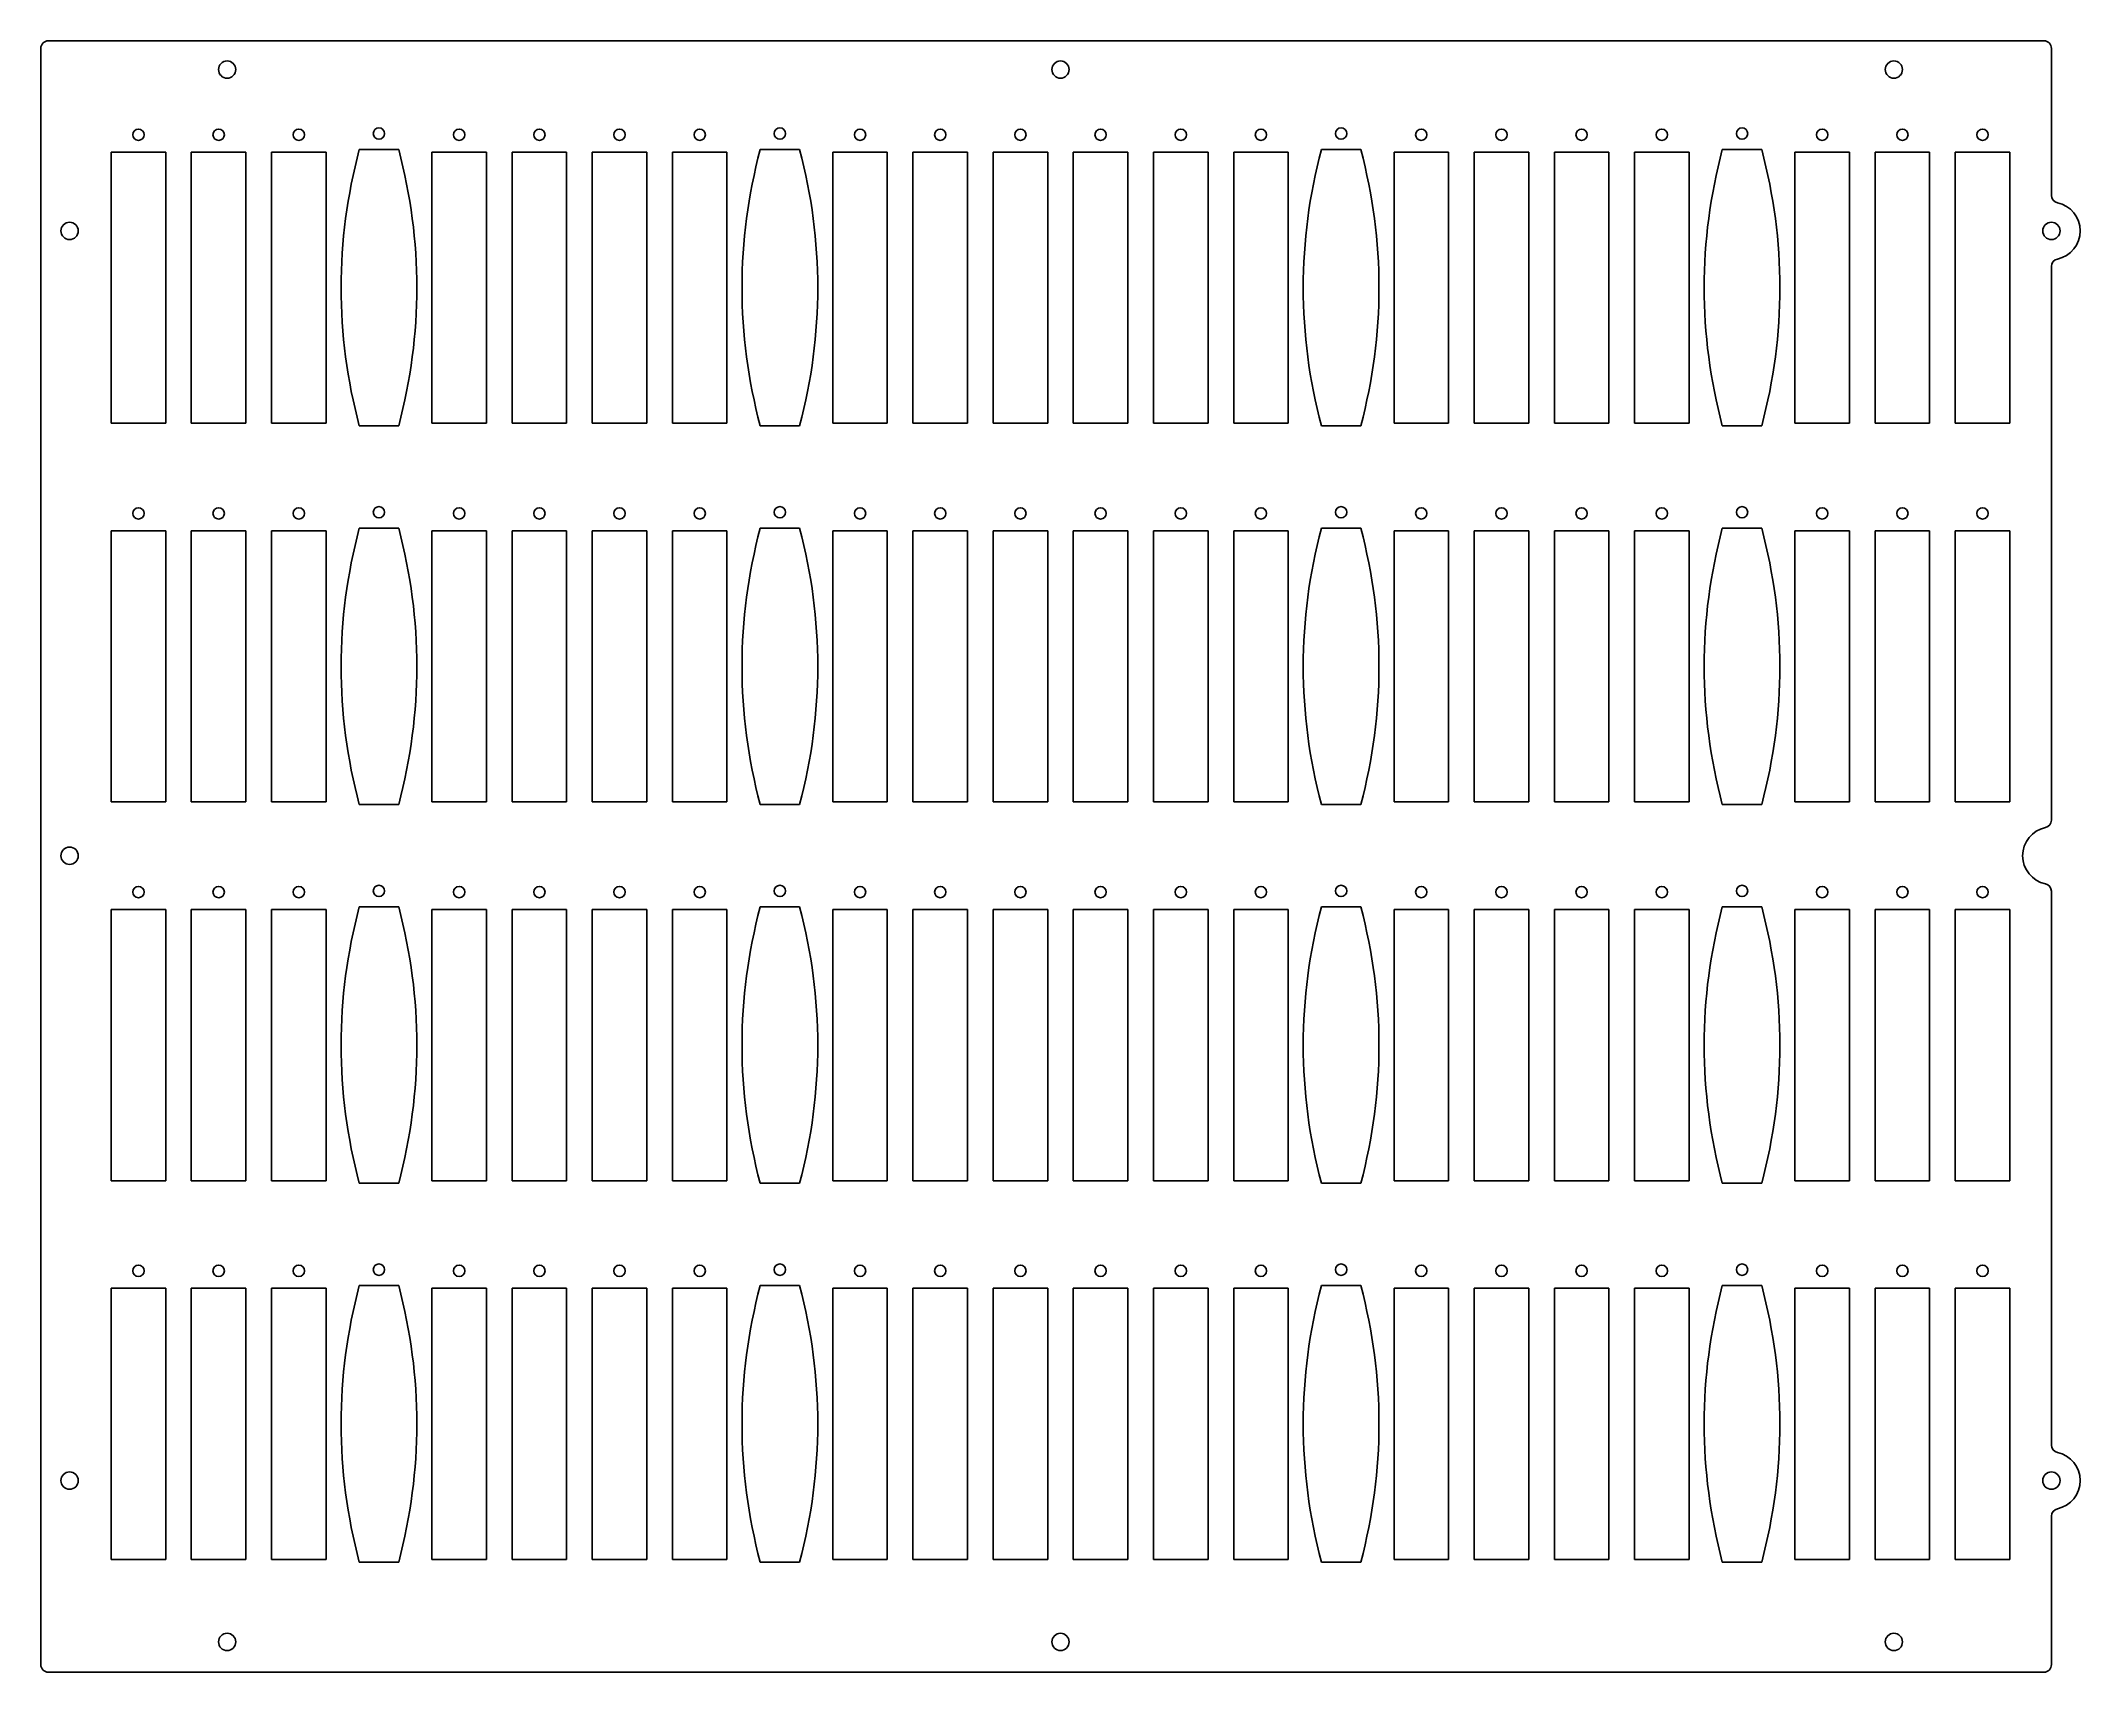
# Model space of a CAD drawing. Header units: inches. Extents: x -13.3 to 13.6, y -10.8 to 10.8.
import ezdxf

# ---------------------------------------------------------------- set-up
doc = ezdxf.new("R2010")
doc.units = ezdxf.units.IN
doc.header["$MEASUREMENT"] = 0

msp = doc.modelspace()

# ---------------------------------------------------------------- linework, layer by layer
at = {"color": 7, "linetype": 'Continuous', "lineweight": 25}
for p, q in [((13.17, 10.77), (-13.17, 10.77)), ((-13.27, 10.67), (-13.27, -10.67)), ((13.27, 8.729), (13.27, 10.67)), ((-11.621, 9.3), (-12.341, 9.3)), ((-12.341, 9.3), (-12.341, 5.72)), ((-11.621, 5.72), (-11.621, 9.3)), ((-10.562, 9.3), (-11.283, 9.3)), ((-11.283, 9.3), (-11.283, 5.72)), ((-10.562, 5.72), (-10.562, 9.3)), ((-9.504, 9.3), (-10.224, 9.3)), ((-10.224, 9.3), (-10.224, 5.72)), ((-9.504, 5.72), (-9.504, 9.3)), ((-8.546, 9.335), (-9.066, 9.335)), ((-7.388, 9.3), (-8.107, 9.3)), ((-8.107, 9.3), (-8.107, 5.72)), ((-7.388, 5.72), (-7.388, 9.3)), ((-6.329, 9.3), (-7.049, 9.3)), ((-7.049, 9.3), (-7.049, 5.72)), ((-6.329, 5.72), (-6.329, 9.3)), ((-5.271, 9.3), (-5.991, 9.3)), ((-5.991, 9.3), (-5.991, 5.72)), ((-5.271, 5.72), (-5.271, 9.3)), ((-4.213, 9.3), (-4.933, 9.3)), ((-4.933, 9.3), (-4.933, 5.72)), ((-4.213, 5.72), (-4.213, 9.3)), ((-3.254, 9.335), (-3.774, 9.335)), ((-2.096, 9.3), (-2.816, 9.3)), ((-2.816, 9.3), (-2.816, 5.72)), ((-2.096, 5.72), (-2.096, 9.3)), ((-1.038, 9.3), (-1.758, 9.3)), ((-1.758, 9.3), (-1.758, 5.72)), ((-1.038, 5.72), (-1.038, 9.3)), ((0.021, 9.3), (-0.699, 9.3)), ((-0.699, 9.3), (-0.699, 5.72)), ((0.021, 5.72), (0.021, 9.3)), ((1.079, 9.3), (0.359, 9.3)), ((0.359, 9.3), (0.359, 5.72)), ((1.079, 5.72), (1.079, 9.3)), ((2.138, 9.3), (1.417, 9.3)), ((1.417, 9.3), (1.417, 5.72)), ((2.138, 5.72), (2.138, 9.3)), ((3.196, 9.3), (2.476, 9.3)), ((2.476, 9.3), (2.476, 5.72)), ((3.196, 5.72), (3.196, 9.3)), ((4.154, 9.335), (3.634, 9.335)), ((5.312, 9.3), (4.593, 9.3)), ((4.593, 9.3), (4.593, 5.72)), ((5.312, 5.72), (5.312, 9.3)), ((6.371, 9.3), (5.651, 9.3)), ((5.651, 9.3), (5.651, 5.72)), ((6.371, 5.72), (6.371, 9.3)), ((7.429, 9.3), (6.709, 9.3)), ((6.709, 9.3), (6.709, 5.72)), ((7.429, 5.72), (7.429, 9.3)), ((8.488, 9.3), (7.768, 9.3)), ((7.768, 9.3), (7.768, 5.72)), ((8.488, 5.72), (8.488, 9.3)), ((9.446, 9.335), (8.926, 9.335)), ((10.604, 9.3), (9.884, 9.3)), ((9.884, 9.3), (9.884, 5.72)), ((10.604, 5.72), (10.604, 9.3)), ((11.662, 9.3), (10.943, 9.3)), ((10.943, 9.3), (10.943, 5.72)), ((11.662, 5.72), (11.662, 9.3)), ((12.721, 9.3), (12.001, 9.3)), ((12.001, 9.3), (12.001, 5.72)), ((12.721, 5.72), (12.721, 9.3)), ((13.27, 0.479), (13.27, 7.791)), ((-12.341, 5.72), (-11.621, 5.72)), ((-11.283, 5.72), (-10.562, 5.72)), ((-10.224, 5.72), (-9.504, 5.72)), ((-9.066, 5.685), (-8.546, 5.685)), ((-8.107, 5.72), (-7.388, 5.72)), ((-7.049, 5.72), (-6.329, 5.72)), ((-5.991, 5.72), (-5.271, 5.72)), ((-4.933, 5.72), (-4.213, 5.72)), ((-3.774, 5.685), (-3.254, 5.685)), ((-2.816, 5.72), (-2.096, 5.72)), ((-1.758, 5.72), (-1.038, 5.72)), ((-0.699, 5.72), (0.021, 5.72)), ((0.359, 5.72), (1.079, 5.72)), ((1.417, 5.72), (2.138, 5.72)), ((2.476, 5.72), (3.196, 5.72)), ((3.634, 5.685), (4.154, 5.685)), ((4.593, 5.72), (5.312, 5.72)), ((5.651, 5.72), (6.371, 5.72)), ((6.709, 5.72), (7.429, 5.72)), ((7.768, 5.72), (8.488, 5.72)), ((8.926, 5.685), (9.446, 5.685)), ((9.884, 5.72), (10.604, 5.72)), ((10.943, 5.72), (11.662, 5.72)), ((12.001, 5.72), (12.721, 5.72)), ((-8.546, 4.335), (-9.066, 4.335)), ((-3.254, 4.335), (-3.774, 4.335)), ((4.154, 4.335), (3.634, 4.335)), ((9.446, 4.335), (8.926, 4.335)), ((-11.621, 4.3), (-12.341, 4.3)), ((-12.341, 4.3), (-12.341, 0.72)), ((-11.621, 0.72), (-11.621, 4.3)), ((-10.562, 4.3), (-11.283, 4.3)), ((-11.283, 4.3), (-11.283, 0.72)), ((-10.562, 0.72), (-10.562, 4.3)), ((-9.504, 4.3), (-10.224, 4.3)), ((-10.224, 4.3), (-10.224, 0.72)), ((-9.504, 0.72), (-9.504, 4.3)), ((-7.388, 4.3), (-8.107, 4.3)), ((-8.107, 4.3), (-8.107, 0.72)), ((-7.388, 0.72), (-7.388, 4.3)), ((-6.329, 4.3), (-7.049, 4.3)), ((-7.049, 4.3), (-7.049, 0.72)), ((-6.329, 0.72), (-6.329, 4.3)), ((-5.271, 4.3), (-5.991, 4.3)), ((-5.991, 4.3), (-5.991, 0.72)), ((-5.271, 0.72), (-5.271, 4.3)), ((-4.213, 4.3), (-4.933, 4.3)), ((-4.933, 4.3), (-4.933, 0.72)), ((-4.213, 0.72), (-4.213, 4.3)), ((-2.096, 4.3), (-2.816, 4.3)), ((-2.816, 4.3), (-2.816, 0.72)), ((-2.096, 0.72), (-2.096, 4.3)), ((-1.038, 4.3), (-1.758, 4.3)), ((-1.758, 4.3), (-1.758, 0.72)), ((-1.038, 0.72), (-1.038, 4.3)), ((0.021, 4.3), (-0.699, 4.3)), ((-0.699, 4.3), (-0.699, 0.72)), ((0.021, 0.72), (0.021, 4.3)), ((1.079, 4.3), (0.359, 4.3)), ((0.359, 4.3), (0.359, 0.72)), ((1.079, 0.72), (1.079, 4.3)), ((2.138, 4.3), (1.417, 4.3)), ((1.417, 4.3), (1.417, 0.72)), ((2.138, 0.72), (2.138, 4.3)), ((3.196, 4.3), (2.476, 4.3)), ((2.476, 4.3), (2.476, 0.72)), ((3.196, 0.72), (3.196, 4.3)), ((5.312, 4.3), (4.593, 4.3)), ((4.593, 4.3), (4.593, 0.72)), ((5.312, 0.72), (5.312, 4.3)), ((6.371, 4.3), (5.651, 4.3)), ((5.651, 4.3), (5.651, 0.72)), ((6.371, 0.72), (6.371, 4.3)), ((7.429, 4.3), (6.709, 4.3)), ((6.709, 4.3), (6.709, 0.72)), ((7.429, 0.72), (7.429, 4.3)), ((8.488, 4.3), (7.768, 4.3)), ((7.768, 4.3), (7.768, 0.72)), ((8.488, 0.72), (8.488, 4.3)), ((10.604, 4.3), (9.884, 4.3)), ((9.884, 4.3), (9.884, 0.72)), ((10.604, 0.72), (10.604, 4.3)), ((11.662, 4.3), (10.943, 4.3)), ((10.943, 4.3), (10.943, 0.72)), ((11.662, 0.72), (11.662, 4.3)), ((12.721, 4.3), (12.001, 4.3)), ((12.001, 4.3), (12.001, 0.72)), ((12.721, 0.72), (12.721, 4.3)), ((-12.341, 0.72), (-11.621, 0.72)), ((-11.283, 0.72), (-10.562, 0.72)), ((-10.224, 0.72), (-9.504, 0.72)), ((-9.066, 0.685), (-8.546, 0.685)), ((-8.107, 0.72), (-7.388, 0.72)), ((-7.049, 0.72), (-6.329, 0.72)), ((-5.991, 0.72), (-5.271, 0.72)), ((-4.933, 0.72), (-4.213, 0.72)), ((-3.774, 0.685), (-3.254, 0.685)), ((-2.816, 0.72), (-2.096, 0.72)), ((-1.758, 0.72), (-1.038, 0.72)), ((-0.699, 0.72), (0.021, 0.72)), ((0.359, 0.72), (1.079, 0.72)), ((1.417, 0.72), (2.138, 0.72)), ((2.476, 0.72), (3.196, 0.72)), ((3.634, 0.685), (4.154, 0.685)), ((4.593, 0.72), (5.312, 0.72)), ((5.651, 0.72), (6.371, 0.72)), ((6.709, 0.72), (7.429, 0.72)), ((7.768, 0.72), (8.488, 0.72)), ((8.926, 0.685), (9.446, 0.685)), ((9.884, 0.72), (10.604, 0.72)), ((10.943, 0.72), (11.662, 0.72)), ((12.001, 0.72), (12.721, 0.72)), ((13.27, -7.771), (13.27, -0.459)), ((-11.621, -0.7), (-12.341, -0.7)), ((-12.341, -0.7), (-12.341, -4.28)), ((-11.621, -4.28), (-11.621, -0.7)), ((-10.562, -0.7), (-11.283, -0.7)), ((-11.283, -0.7), (-11.283, -4.28)), ((-10.562, -4.28), (-10.562, -0.7)), ((-9.504, -0.7), (-10.224, -0.7)), ((-10.224, -0.7), (-10.224, -4.28)), ((-9.504, -4.28), (-9.504, -0.7)), ((-8.546, -0.665), (-9.066, -0.665)), ((-7.388, -0.7), (-8.107, -0.7)), ((-8.107, -0.7), (-8.107, -4.28)), ((-7.388, -4.28), (-7.388, -0.7)), ((-6.329, -0.7), (-7.049, -0.7)), ((-7.049, -0.7), (-7.049, -4.28)), ((-6.329, -4.28), (-6.329, -0.7)), ((-5.271, -0.7), (-5.991, -0.7)), ((-5.991, -0.7), (-5.991, -4.28)), ((-5.271, -4.28), (-5.271, -0.7)), ((-4.213, -0.7), (-4.933, -0.7)), ((-4.933, -0.7), (-4.933, -4.28)), ((-4.213, -4.28), (-4.213, -0.7)), ((-3.254, -0.665), (-3.774, -0.665)), ((-2.096, -0.7), (-2.816, -0.7)), ((-2.816, -0.7), (-2.816, -4.28)), ((-2.096, -4.28), (-2.096, -0.7)), ((-1.038, -0.7), (-1.758, -0.7)), ((-1.758, -0.7), (-1.758, -4.28)), ((-1.038, -4.28), (-1.038, -0.7)), ((0.021, -0.7), (-0.699, -0.7)), ((-0.699, -0.7), (-0.699, -4.28)), ((0.021, -4.28), (0.021, -0.7)), ((1.079, -0.7), (0.359, -0.7)), ((0.359, -0.7), (0.359, -4.28)), ((1.079, -4.28), (1.079, -0.7)), ((2.138, -0.7), (1.417, -0.7)), ((1.417, -0.7), (1.417, -4.28)), ((2.138, -4.28), (2.138, -0.7)), ((3.196, -0.7), (2.476, -0.7)), ((2.476, -0.7), (2.476, -4.28)), ((3.196, -4.28), (3.196, -0.7)), ((4.154, -0.665), (3.634, -0.665)), ((5.312, -0.7), (4.593, -0.7)), ((4.593, -0.7), (4.593, -4.28)), ((5.312, -4.28), (5.312, -0.7)), ((6.371, -0.7), (5.651, -0.7)), ((5.651, -0.7), (5.651, -4.28)), ((6.371, -4.28), (6.371, -0.7)), ((7.429, -0.7), (6.709, -0.7)), ((6.709, -0.7), (6.709, -4.28)), ((7.429, -4.28), (7.429, -0.7)), ((8.488, -0.7), (7.768, -0.7)), ((7.768, -0.7), (7.768, -4.28)), ((8.488, -4.28), (8.488, -0.7)), ((9.446, -0.665), (8.926, -0.665)), ((10.604, -0.7), (9.884, -0.7)), ((9.884, -0.7), (9.884, -4.28)), ((10.604, -4.28), (10.604, -0.7)), ((11.662, -0.7), (10.943, -0.7)), ((10.943, -0.7), (10.943, -4.28)), ((11.662, -4.28), (11.662, -0.7)), ((12.721, -0.7), (12.001, -0.7)), ((12.001, -0.7), (12.001, -4.28)), ((12.721, -4.28), (12.721, -0.7)), ((-12.341, -4.28), (-11.621, -4.28)), ((-11.283, -4.28), (-10.562, -4.28)), ((-10.224, -4.28), (-9.504, -4.28)), ((-8.107, -4.28), (-7.388, -4.28)), ((-7.049, -4.28), (-6.329, -4.28)), ((-5.991, -4.28), (-5.271, -4.28)), ((-4.933, -4.28), (-4.213, -4.28)), ((-2.816, -4.28), (-2.096, -4.28)), ((-1.758, -4.28), (-1.038, -4.28)), ((-0.699, -4.28), (0.021, -4.28)), ((0.359, -4.28), (1.079, -4.28)), ((1.417, -4.28), (2.138, -4.28)), ((2.476, -4.28), (3.196, -4.28)), ((4.593, -4.28), (5.312, -4.28)), ((5.651, -4.28), (6.371, -4.28)), ((6.709, -4.28), (7.429, -4.28)), ((7.768, -4.28), (8.488, -4.28)), ((9.884, -4.28), (10.604, -4.28)), ((10.943, -4.28), (11.662, -4.28)), ((12.001, -4.28), (12.721, -4.28)), ((-9.066, -4.315), (-8.546, -4.315)), ((-3.774, -4.315), (-3.254, -4.315)), ((3.634, -4.315), (4.154, -4.315)), ((8.926, -4.315), (9.446, -4.315)), ((-11.621, -5.7), (-12.341, -5.7)), ((-12.341, -5.7), (-12.341, -9.28)), ((-11.621, -9.28), (-11.621, -5.7)), ((-10.562, -5.7), (-11.283, -5.7)), ((-11.283, -5.7), (-11.283, -9.28)), ((-10.562, -9.28), (-10.562, -5.7)), ((-9.504, -5.7), (-10.224, -5.7)), ((-10.224, -5.7), (-10.224, -9.28)), ((-9.504, -9.28), (-9.504, -5.7)), ((-8.546, -5.665), (-9.066, -5.665)), ((-7.388, -5.7), (-8.107, -5.7)), ((-8.107, -5.7), (-8.107, -9.28)), ((-7.388, -9.28), (-7.388, -5.7)), ((-6.329, -5.7), (-7.049, -5.7)), ((-7.049, -5.7), (-7.049, -9.28)), ((-6.329, -9.28), (-6.329, -5.7)), ((-5.271, -5.7), (-5.991, -5.7)), ((-5.991, -5.7), (-5.991, -9.28)), ((-5.271, -9.28), (-5.271, -5.7)), ((-4.213, -5.7), (-4.933, -5.7)), ((-4.933, -5.7), (-4.933, -9.28)), ((-4.213, -9.28), (-4.213, -5.7)), ((-3.254, -5.665), (-3.774, -5.665)), ((-2.096, -5.7), (-2.816, -5.7)), ((-2.816, -5.7), (-2.816, -9.28)), ((-2.096, -9.28), (-2.096, -5.7)), ((-1.038, -5.7), (-1.758, -5.7)), ((-1.758, -5.7), (-1.758, -9.28)), ((-1.038, -9.28), (-1.038, -5.7)), ((0.021, -5.7), (-0.699, -5.7)), ((-0.699, -5.7), (-0.699, -9.28)), ((0.021, -9.28), (0.021, -5.7)), ((1.079, -5.7), (0.359, -5.7)), ((0.359, -5.7), (0.359, -9.28)), ((1.079, -9.28), (1.079, -5.7)), ((2.138, -5.7), (1.417, -5.7)), ((1.417, -5.7), (1.417, -9.28)), ((2.138, -9.28), (2.138, -5.7)), ((3.196, -5.7), (2.476, -5.7)), ((2.476, -5.7), (2.476, -9.28)), ((3.196, -9.28), (3.196, -5.7)), ((4.154, -5.665), (3.634, -5.665)), ((5.312, -5.7), (4.593, -5.7)), ((4.593, -5.7), (4.593, -9.28)), ((5.312, -9.28), (5.312, -5.7)), ((6.371, -5.7), (5.651, -5.7)), ((5.651, -5.7), (5.651, -9.28)), ((6.371, -9.28), (6.371, -5.7)), ((7.429, -5.7), (6.709, -5.7)), ((6.709, -5.7), (6.709, -9.28)), ((7.429, -9.28), (7.429, -5.7)), ((8.488, -5.7), (7.768, -5.7)), ((7.768, -5.7), (7.768, -9.28)), ((8.488, -9.28), (8.488, -5.7)), ((9.446, -5.665), (8.926, -5.665)), ((10.604, -5.7), (9.884, -5.7)), ((9.884, -5.7), (9.884, -9.28)), ((10.604, -9.28), (10.604, -5.7)), ((11.662, -5.7), (10.943, -5.7)), ((10.943, -5.7), (10.943, -9.28)), ((11.662, -9.28), (11.662, -5.7)), ((12.721, -5.7), (12.001, -5.7)), ((12.001, -5.7), (12.001, -9.28)), ((12.721, -9.28), (12.721, -5.7)), ((13.27, -10.67), (13.27, -8.709)), ((-12.341, -9.28), (-11.621, -9.28)), ((-11.283, -9.28), (-10.562, -9.28)), ((-10.224, -9.28), (-9.504, -9.28)), ((-9.066, -9.315), (-8.546, -9.315)), ((-8.107, -9.28), (-7.388, -9.28)), ((-7.049, -9.28), (-6.329, -9.28)), ((-5.991, -9.28), (-5.271, -9.28)), ((-4.933, -9.28), (-4.213, -9.28)), ((-3.774, -9.315), (-3.254, -9.315)), ((-2.816, -9.28), (-2.096, -9.28)), ((-1.758, -9.28), (-1.038, -9.28)), ((-0.699, -9.28), (0.021, -9.28)), ((0.359, -9.28), (1.079, -9.28)), ((1.417, -9.28), (2.138, -9.28)), ((2.476, -9.28), (3.196, -9.28)), ((3.634, -9.315), (4.154, -9.315)), ((4.593, -9.28), (5.312, -9.28)), ((5.651, -9.28), (6.371, -9.28)), ((6.709, -9.28), (7.429, -9.28)), ((7.768, -9.28), (8.488, -9.28)), ((8.926, -9.315), (9.446, -9.315)), ((9.884, -9.28), (10.604, -9.28)), ((10.943, -9.28), (11.662, -9.28)), ((12.001, -9.28), (12.721, -9.28)), ((-13.17, -10.77), (13.17, -10.77))]:
    msp.add_line(p, q, dxfattribs=at)
for centre, radius in [((-10.81, 10.39), 0.114), ((0.19, 10.39), 0.114), ((11.19, 10.39), 0.114), ((-11.981, 9.53), 0.075), ((-10.922, 9.53), 0.075), ((-9.864, 9.53), 0.075), ((-8.806, 9.545), 0.075), ((-7.747, 9.53), 0.075), ((-6.689, 9.53), 0.075), ((-5.631, 9.53), 0.075), ((-4.572, 9.53), 0.075), ((-3.514, 9.545), 0.075), ((-2.456, 9.53), 0.075), ((-1.397, 9.53), 0.075), ((-0.339, 9.53), 0.075), ((0.719, 9.53), 0.075), ((1.778, 9.53), 0.075), ((2.836, 9.53), 0.075), ((3.894, 9.545), 0.075), ((4.952, 9.53), 0.075), ((6.011, 9.53), 0.075), ((7.069, 9.53), 0.075), ((8.127, 9.53), 0.075), ((9.186, 9.545), 0.075), ((10.244, 9.53), 0.075), ((11.303, 9.53), 0.075), ((12.361, 9.53), 0.075), ((-12.89, 8.26), 0.114), ((13.27, 8.26), 0.114), ((-11.981, 4.53), 0.075), ((-10.922, 4.53), 0.075), ((-9.864, 4.53), 0.075), ((-8.806, 4.545), 0.075), ((-7.747, 4.53), 0.075), ((-6.689, 4.53), 0.075), ((-5.631, 4.53), 0.075), ((-4.572, 4.53), 0.075), ((-3.514, 4.545), 0.075), ((-2.456, 4.53), 0.075), ((-1.397, 4.53), 0.075), ((-0.339, 4.53), 0.075), ((0.719, 4.53), 0.075), ((1.778, 4.53), 0.075), ((2.836, 4.53), 0.075), ((3.894, 4.545), 0.075), ((4.952, 4.53), 0.075), ((6.011, 4.53), 0.075), ((7.069, 4.53), 0.075), ((8.127, 4.53), 0.075), ((9.186, 4.545), 0.075), ((10.244, 4.53), 0.075), ((11.303, 4.53), 0.075), ((12.361, 4.53), 0.075), ((-12.89, 0.01), 0.114), ((-11.981, -0.47), 0.075), ((-10.922, -0.47), 0.075), ((-9.864, -0.47), 0.075), ((-8.806, -0.455), 0.075), ((-7.747, -0.47), 0.075), ((-6.689, -0.47), 0.075), ((-5.631, -0.47), 0.075), ((-4.572, -0.47), 0.075), ((-3.514, -0.455), 0.075), ((-2.456, -0.47), 0.075), ((-1.397, -0.47), 0.075), ((-0.339, -0.47), 0.075), ((0.719, -0.47), 0.075), ((1.778, -0.47), 0.075), ((2.836, -0.47), 0.075), ((3.894, -0.455), 0.075), ((4.952, -0.47), 0.075), ((6.011, -0.47), 0.075), ((7.069, -0.47), 0.075), ((8.127, -0.47), 0.075), ((9.186, -0.455), 0.075), ((10.244, -0.47), 0.075), ((11.303, -0.47), 0.075), ((12.361, -0.47), 0.075), ((-8.806, -5.455), 0.075), ((-3.514, -5.455), 0.075), ((3.894, -5.455), 0.075), ((9.186, -5.455), 0.075), ((-11.981, -5.47), 0.075), ((-10.922, -5.47), 0.075), ((-9.864, -5.47), 0.075), ((-7.747, -5.47), 0.075), ((-6.689, -5.47), 0.075), ((-5.631, -5.47), 0.075), ((-4.572, -5.47), 0.075), ((-2.456, -5.47), 0.075), ((-1.397, -5.47), 0.075), ((-0.339, -5.47), 0.075), ((0.719, -5.47), 0.075), ((1.778, -5.47), 0.075), ((2.836, -5.47), 0.075), ((4.952, -5.47), 0.075), ((6.011, -5.47), 0.075), ((7.069, -5.47), 0.075), ((8.127, -5.47), 0.075), ((10.244, -5.47), 0.075), ((11.303, -5.47), 0.075), ((12.361, -5.47), 0.075), ((-12.89, -8.24), 0.114), ((13.27, -8.24), 0.114), ((-10.81, -10.37), 0.114), ((0.19, -10.37), 0.114), ((11.19, -10.37), 0.114)]:
    msp.add_circle(centre, radius, dxfattribs=at)
for centre, radius, start, end in [((-13.17, 10.67), 0.1, 90, 180), ((13.17, 10.67), 0.1, 0, 90), ((13.37, 8.729), 0.1, 180, 257.9753), ((13.27, 8.26), 0.38, 282.0247, 77.9753), ((13.37, 7.791), 0.1, 102.0247, 180), ((13.27, 0.01), 0.38, 102.0247, 257.9753), ((13.17, 0.479), 0.1, 282.0247, 0), ((13.17, -0.459), 0.1, 0, 77.9753), ((13.37, -7.771), 0.1, 180, 257.9753), ((13.27, -8.24), 0.38, 282.0247, 77.9753), ((13.37, -8.709), 0.1, 102.0247, 180), ((-13.17, -10.67), 0.1, 180, 270), ((13.17, -10.67), 0.1, 270, 360)]:
    msp.add_arc(centre, radius, start, end, dxfattribs=at)
for points in [[(-9.066, 9.335), (-9.386, 8.118), (-9.386, 6.902), (-9.066, 5.685)], [(-8.546, 5.685), (-8.226, 6.902), (-8.226, 8.118), (-8.546, 9.335)], [(-3.774, 9.335), (-4.094, 8.118), (-4.094, 6.902), (-3.774, 5.685)], [(-3.254, 5.685), (-2.934, 6.902), (-2.934, 8.118), (-3.254, 9.335)], [(3.634, 9.335), (3.314, 8.118), (3.314, 6.902), (3.634, 5.685)], [(4.154, 5.685), (4.474, 6.902), (4.474, 8.118), (4.154, 9.335)], [(8.926, 9.335), (8.606, 8.118), (8.606, 6.902), (8.926, 5.685)], [(9.446, 5.685), (9.766, 6.902), (9.766, 8.118), (9.446, 9.335)], [(-9.066, 4.335), (-9.386, 3.118), (-9.386, 1.902), (-9.066, 0.685)], [(-8.546, 0.685), (-8.226, 1.902), (-8.226, 3.118), (-8.546, 4.335)], [(-3.774, 4.335), (-4.094, 3.118), (-4.094, 1.902), (-3.774, 0.685)], [(-3.254, 0.685), (-2.934, 1.902), (-2.934, 3.118), (-3.254, 4.335)], [(3.634, 4.335), (3.314, 3.118), (3.314, 1.902), (3.634, 0.685)], [(4.154, 0.685), (4.474, 1.902), (4.474, 3.118), (4.154, 4.335)], [(8.926, 4.335), (8.606, 3.118), (8.606, 1.902), (8.926, 0.685)], [(9.446, 0.685), (9.766, 1.902), (9.766, 3.118), (9.446, 4.335)], [(-9.066, -0.665), (-9.386, -1.882), (-9.386, -3.098), (-9.066, -4.315)], [(-8.546, -4.315), (-8.226, -3.098), (-8.226, -1.882), (-8.546, -0.665)], [(-3.774, -0.665), (-4.094, -1.882), (-4.094, -3.098), (-3.774, -4.315)], [(-3.254, -4.315), (-2.934, -3.098), (-2.934, -1.882), (-3.254, -0.665)], [(3.634, -0.665), (3.314, -1.882), (3.314, -3.098), (3.634, -4.315)], [(4.154, -4.315), (4.474, -3.098), (4.474, -1.882), (4.154, -0.665)], [(8.926, -0.665), (8.606, -1.882), (8.606, -3.098), (8.926, -4.315)], [(9.446, -4.315), (9.766, -3.098), (9.766, -1.882), (9.446, -0.665)], [(-9.066, -5.665), (-9.386, -6.882), (-9.386, -8.098), (-9.066, -9.315)], [(-8.546, -9.315), (-8.226, -8.098), (-8.226, -6.882), (-8.546, -5.665)], [(-3.774, -5.665), (-4.094, -6.882), (-4.094, -8.098), (-3.774, -9.315)], [(-3.254, -9.315), (-2.934, -8.098), (-2.934, -6.882), (-3.254, -5.665)], [(3.634, -5.665), (3.314, -6.882), (3.314, -8.098), (3.634, -9.315)], [(4.154, -9.315), (4.474, -8.098), (4.474, -6.882), (4.154, -5.665)], [(8.926, -5.665), (8.606, -6.882), (8.606, -8.098), (8.926, -9.315)], [(9.446, -9.315), (9.766, -8.098), (9.766, -6.882), (9.446, -5.665)]]:
    msp.add_open_spline(points, degree=3, dxfattribs=at)

doc.saveas('drawing.dxf')
